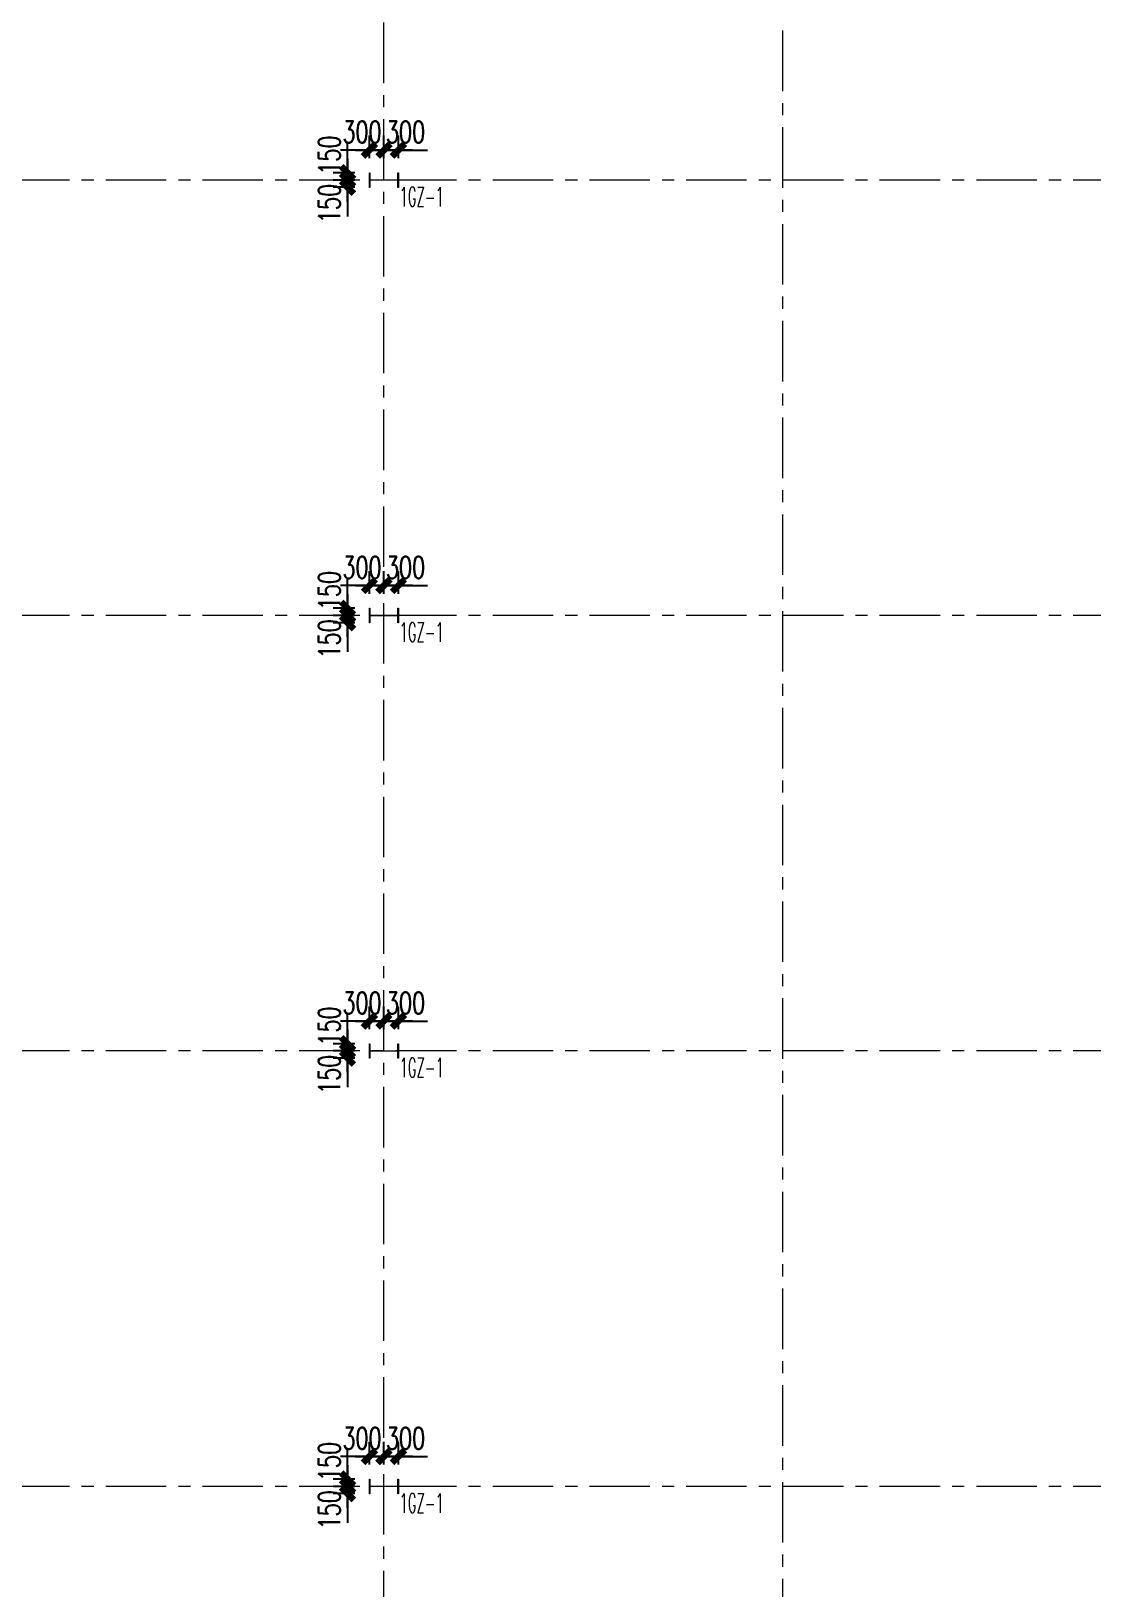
# Model space of a CAD drawing. Extents: x -1201378 to 2367219, y -619313 to 244905.
# Drawn here: x 143847 to 165780, y 180555 to 212730 of the extents above; entities that cross this region are included whole.
import ezdxf
from ezdxf.enums import TextEntityAlignment as Align

# ---------------------------------------------------------------- set-up
doc = ezdxf.new("R2010")
doc.units = 0
doc.header["$LTSCALE"] = 1000
doc.linetypes.add('CENTER', pattern=[2, 1.25, -0.25, 0.25, -0.25])
doc.layers.get('0').update_dxf_attribs({"linetype": 'CONTINUOUS'})
doc.layers.get('Defpoints').update_dxf_attribs({"linetype": 'CONTINUOUS'})
for name, color, linetype, lineweight in [('S-axis', 111, 'CONTINUOUS', 0), ('S-col', 2, 'CONTINUOUS', 0), ('S-dote', 5, 'CENTER', 0)]:
    doc.layers.add(name, color=color, linetype=linetype, lineweight=lineweight)
doc.layers.add('S-DIMZ', color=115, linetype='CONTINUOUS')
doc.layers.add('S-SGJ', color=21, linetype='CONTINUOUS')
doc.styles.add('SS1', font='tj-romans1.shx', dxfattribs={"width": 0.7, "bigfont": 'tj-hztxt1.shx'})
doc.dimstyles.new('S-150-ARCHI', dxfattribs={"dimscale": 150, "dimtxt": 3, "dimasz": 2, "dimexe": 2, "dimexo": 2, "dimgap": 1, "dimtad": 1, "dimdec": 0, "dimzin": 0, "dimdsep": 46, "dimtxsty": 'SS1', "dimblk1": 'TT', "dimblk2": 'TT', "dimsah": 1, "dimcen": 1, "dimclrd": 256, "dimclre": 256, "dimclrt": 256, "dimadec": 0, "dimazin": 0, "dimtfac": 1, "dimtdec": 0, "dimtix": 1, "dimtmove": 2, "dimatfit": 0, "dimldrblk": 'TT', "dimfxl": 2, "dimtolj": 1, "dimtzin": 0, "dimarcsym": 0})

# ---------------------------------------------------------------- blocks, each defined once
blk = doc.blocks.new('_FZH')
at = {"layer": 'S-col'}
blk.add_lwpolyline([(-0.375, -0.188), (-0.375, 0.187), (-0.36, 0.187), (-0.36, 0.005), (0.36, 0.005), (0.36, 0.187), (0.375, 0.187), (0.375, -0.188), (0.36, -0.188), (0.36, -0.005), (-0.36, -0.005), (-0.36, -0.188)], close=True, dxfattribs=at)
blk = doc.blocks.new('w4234324')
at = {"layer": 'S-col', "xscale": 800.0000000000005, "yscale": 800.0000000000005, "zscale": 800.0000000000005}
for p in [(-193954, 813820), (-193954, 804820), (-193954, 795820), (-193954, 786820)]:
    blk.add_blockref('_FZH', p, dxfattribs=at)
blk = doc.blocks.new('1#轴网')
at = {"layer": 'S-dote'}
for p, q in [((-148858.5, 19032.5), (-148858.5, 124689.3)), ((-140608.5, 18867), (-140608.5, 124689.3)), ((-99358.5, 97027), (-216950.7, 97027)), ((-99358.5, 88027), (-216950.7, 88027)), ((-99358.5, 79027), (-216950.7, 79027)), ((-99358.5, 70027), (-216950.7, 70027))]:
    blk.add_line(p, q, dxfattribs=at)
blk = doc.blocks.new('TT')
blk.add_line((-0.97, 0), (0.97, 0))
at = {"const_width": 0.45}
blk.add_lwpolyline([(-0.44, -0.44), (0.44, 0.44)], dxfattribs=at)
blk = doc.blocks.new('*D4911')
at = {"layer": 'Defpoints', "color": 0, "transparency": 16777216}
for p in [(150390, 182652), (150842, 182652), (150842, 182502)]:
    blk.add_point(p, dxfattribs=at)
at = {"layer": 'S-DIMZ', "lineweight": -2, "transparency": 16777216}
for p, q in [((150390, 182952), (150390, 183252)), ((150542, 182652), (150090, 182652)), ((150542, 182502), (150090, 182502)), ((150390, 182502), (150390, 182652)), ((150390, 182202), (150390, 181902))]:
    blk.add_line(p, q, dxfattribs=at)
at = {"layer": 'S-DIMZ', "lineweight": -2, "transparency": 16777216, "xscale": 300, "yscale": 300, "zscale": 300}
for p, rotation in [((150390, 182652), 270), ((150390, 182502), 90)]:
    blk.add_blockref('TT', p, dxfattribs=dict(at, rotation=rotation))
at = {"layer": 'S-DIMZ', "transparency": 16777216, "insert": (150015, 182168), "char_height": 450, "attachment_point": 5, "rotation": 90, "style": 'SS1'}
blk.add_mtext('\\A1;150', dxfattribs=at)
blk = doc.blocks.new('*D4912')
at = {"layer": 'Defpoints', "color": 0, "transparency": 16777216}
for p in [(150390, 182802), (150842, 182802), (150842, 182652)]:
    blk.add_point(p, dxfattribs=at)
at = {"layer": 'S-DIMZ', "lineweight": -2, "transparency": 16777216}
for p, q in [((150390, 183102), (150390, 183402)), ((150542, 182802), (150090, 182802)), ((150390, 182652), (150390, 182802)), ((150542, 182652), (150090, 182652)), ((150390, 182352), (150390, 182052))]:
    blk.add_line(p, q, dxfattribs=at)
at = {"layer": 'S-DIMZ', "lineweight": -2, "transparency": 16777216, "xscale": 300, "yscale": 300, "zscale": 300}
for p, rotation in [((150390, 182802), 270), ((150390, 182652), 90)]:
    blk.add_blockref('TT', p, dxfattribs=dict(at, rotation=rotation))
at = {"layer": 'S-DIMZ', "transparency": 16777216, "insert": (150015, 183167), "char_height": 450, "attachment_point": 5, "rotation": 90, "style": 'SS1'}
blk.add_mtext('\\A1;150', dxfattribs=at)
blk = doc.blocks.new('*D4913')
at = {"layer": 'Defpoints', "color": 0, "transparency": 16777216}
for p in [(151142, 183270), (150842, 182802), (151142, 182802)]:
    blk.add_point(p, dxfattribs=at)
at = {"layer": 'S-DIMZ', "lineweight": -2, "transparency": 16777216}
for p, q in [((150842, 183102), (150842, 183570)), ((151142, 183102), (151142, 183570)), ((150542, 183270), (150242, 183270)), ((150842, 183270), (151142, 183270)), ((151442, 183270), (151742, 183270))]:
    blk.add_line(p, q, dxfattribs=at)
at = {"layer": 'S-DIMZ', "lineweight": -2, "transparency": 16777216, "xscale": 300, "yscale": 300, "zscale": 300}
blk.add_blockref('TT', (150842, 183270), dxfattribs=at)
at = {"layer": 'S-DIMZ', "lineweight": -2, "transparency": 16777216, "xscale": 300, "yscale": 300, "zscale": 300, "rotation": 180}
blk.add_blockref('TT', (151142, 183270), dxfattribs=at)
at = {"layer": 'S-DIMZ', "transparency": 16777216, "insert": (150689, 183645), "char_height": 450, "attachment_point": 5, "style": 'SS1'}
blk.add_mtext('\\A1;300', dxfattribs=at)
blk = doc.blocks.new('*D4914')
at = {"layer": 'Defpoints', "color": 0, "transparency": 16777216}
for p in [(151442, 183270), (151142, 182802), (151442, 182802)]:
    blk.add_point(p, dxfattribs=at)
at = {"layer": 'S-DIMZ', "lineweight": -2, "transparency": 16777216}
for p, q in [((151142, 183102), (151142, 183570)), ((151442, 183102), (151442, 183570)), ((150842, 183270), (150542, 183270)), ((151142, 183270), (151442, 183270)), ((151742, 183270), (152042, 183270))]:
    blk.add_line(p, q, dxfattribs=at)
at = {"layer": 'S-DIMZ', "lineweight": -2, "transparency": 16777216, "xscale": 300, "yscale": 300, "zscale": 300}
blk.add_blockref('TT', (151142, 183270), dxfattribs=at)
at = {"layer": 'S-DIMZ', "lineweight": -2, "transparency": 16777216, "xscale": 300, "yscale": 300, "zscale": 300, "rotation": 180}
blk.add_blockref('TT', (151442, 183270), dxfattribs=at)
at = {"layer": 'S-DIMZ', "transparency": 16777216, "insert": (151589, 183645), "char_height": 450, "attachment_point": 5, "style": 'SS1'}
blk.add_mtext('\\A1;300', dxfattribs=at)
blk = doc.blocks.new('*D4895')
at = {"layer": 'Defpoints', "color": 0, "transparency": 16777216}
for p in [(150390, 191652), (150842, 191652), (150842, 191502)]:
    blk.add_point(p, dxfattribs=at)
at = {"layer": 'S-DIMZ', "lineweight": -2, "transparency": 16777216}
for p, q in [((150390, 191952), (150390, 192252)), ((150542, 191652), (150090, 191652)), ((150542, 191502), (150090, 191502)), ((150390, 191502), (150390, 191652)), ((150390, 191202), (150390, 190902))]:
    blk.add_line(p, q, dxfattribs=at)
at = {"layer": 'S-DIMZ', "lineweight": -2, "transparency": 16777216, "xscale": 300, "yscale": 300, "zscale": 300}
for p, rotation in [((150390, 191652), 270), ((150390, 191502), 90)]:
    blk.add_blockref('TT', p, dxfattribs=dict(at, rotation=rotation))
at = {"layer": 'S-DIMZ', "transparency": 16777216, "insert": (150015, 191168), "char_height": 450, "attachment_point": 5, "rotation": 90, "style": 'SS1'}
blk.add_mtext('\\A1;150', dxfattribs=at)
blk = doc.blocks.new('*D4896')
at = {"layer": 'Defpoints', "color": 0, "transparency": 16777216}
for p in [(150390, 191802), (150842, 191802), (150842, 191652)]:
    blk.add_point(p, dxfattribs=at)
at = {"layer": 'S-DIMZ', "lineweight": -2, "transparency": 16777216}
for p, q in [((150390, 192102), (150390, 192402)), ((150542, 191802), (150090, 191802)), ((150390, 191652), (150390, 191802)), ((150542, 191652), (150090, 191652)), ((150390, 191352), (150390, 191052))]:
    blk.add_line(p, q, dxfattribs=at)
at = {"layer": 'S-DIMZ', "lineweight": -2, "transparency": 16777216, "xscale": 300, "yscale": 300, "zscale": 300}
for p, rotation in [((150390, 191802), 270), ((150390, 191652), 90)]:
    blk.add_blockref('TT', p, dxfattribs=dict(at, rotation=rotation))
at = {"layer": 'S-DIMZ', "transparency": 16777216, "insert": (150015, 192167), "char_height": 450, "attachment_point": 5, "rotation": 90, "style": 'SS1'}
blk.add_mtext('\\A1;150', dxfattribs=at)
blk = doc.blocks.new('*D4897')
at = {"layer": 'Defpoints', "color": 0, "transparency": 16777216}
for p in [(151142, 192270), (150842, 191802), (151142, 191802)]:
    blk.add_point(p, dxfattribs=at)
at = {"layer": 'S-DIMZ', "lineweight": -2, "transparency": 16777216}
for p, q in [((150842, 192102), (150842, 192570)), ((151142, 192102), (151142, 192570)), ((150542, 192270), (150242, 192270)), ((150842, 192270), (151142, 192270)), ((151442, 192270), (151742, 192270))]:
    blk.add_line(p, q, dxfattribs=at)
at = {"layer": 'S-DIMZ', "lineweight": -2, "transparency": 16777216, "xscale": 300, "yscale": 300, "zscale": 300}
blk.add_blockref('TT', (150842, 192270), dxfattribs=at)
at = {"layer": 'S-DIMZ', "lineweight": -2, "transparency": 16777216, "xscale": 300, "yscale": 300, "zscale": 300, "rotation": 180}
blk.add_blockref('TT', (151142, 192270), dxfattribs=at)
at = {"layer": 'S-DIMZ', "transparency": 16777216, "insert": (150689, 192645), "char_height": 450, "attachment_point": 5, "style": 'SS1'}
blk.add_mtext('\\A1;300', dxfattribs=at)
blk = doc.blocks.new('*D4898')
at = {"layer": 'Defpoints', "color": 0, "transparency": 16777216}
for p in [(151442, 192270), (151142, 191802), (151442, 191802)]:
    blk.add_point(p, dxfattribs=at)
at = {"layer": 'S-DIMZ', "lineweight": -2, "transparency": 16777216}
for p, q in [((151142, 192102), (151142, 192570)), ((151442, 192102), (151442, 192570)), ((150842, 192270), (150542, 192270)), ((151142, 192270), (151442, 192270)), ((151742, 192270), (152042, 192270))]:
    blk.add_line(p, q, dxfattribs=at)
at = {"layer": 'S-DIMZ', "lineweight": -2, "transparency": 16777216, "xscale": 300, "yscale": 300, "zscale": 300}
blk.add_blockref('TT', (151142, 192270), dxfattribs=at)
at = {"layer": 'S-DIMZ', "lineweight": -2, "transparency": 16777216, "xscale": 300, "yscale": 300, "zscale": 300, "rotation": 180}
blk.add_blockref('TT', (151442, 192270), dxfattribs=at)
at = {"layer": 'S-DIMZ', "transparency": 16777216, "insert": (151589, 192645), "char_height": 450, "attachment_point": 5, "style": 'SS1'}
blk.add_mtext('\\A1;300', dxfattribs=at)
blk = doc.blocks.new('*D4915')
at = {"layer": 'Defpoints', "color": 0, "transparency": 16777216}
for p in [(150390, 200652), (150842, 200652), (150842, 200502)]:
    blk.add_point(p, dxfattribs=at)
at = {"layer": 'S-DIMZ', "lineweight": -2, "transparency": 16777216}
for p, q in [((150390, 200952), (150390, 201252)), ((150542, 200652), (150090, 200652)), ((150542, 200502), (150090, 200502)), ((150390, 200502), (150390, 200652)), ((150390, 200202), (150390, 199902))]:
    blk.add_line(p, q, dxfattribs=at)
at = {"layer": 'S-DIMZ', "lineweight": -2, "transparency": 16777216, "xscale": 300, "yscale": 300, "zscale": 300}
for p, rotation in [((150390, 200652), 270), ((150390, 200502), 90)]:
    blk.add_blockref('TT', p, dxfattribs=dict(at, rotation=rotation))
at = {"layer": 'S-DIMZ', "transparency": 16777216, "insert": (150015, 200168), "char_height": 450, "attachment_point": 5, "rotation": 90, "style": 'SS1'}
blk.add_mtext('\\A1;150', dxfattribs=at)
blk = doc.blocks.new('*D4916')
at = {"layer": 'Defpoints', "color": 0, "transparency": 16777216}
for p in [(150390, 200802), (150842, 200802), (150842, 200652)]:
    blk.add_point(p, dxfattribs=at)
at = {"layer": 'S-DIMZ', "lineweight": -2, "transparency": 16777216}
for p, q in [((150390, 201102), (150390, 201402)), ((150542, 200802), (150090, 200802)), ((150390, 200652), (150390, 200802)), ((150542, 200652), (150090, 200652)), ((150390, 200352), (150390, 200052))]:
    blk.add_line(p, q, dxfattribs=at)
at = {"layer": 'S-DIMZ', "lineweight": -2, "transparency": 16777216, "xscale": 300, "yscale": 300, "zscale": 300}
for p, rotation in [((150390, 200802), 270), ((150390, 200652), 90)]:
    blk.add_blockref('TT', p, dxfattribs=dict(at, rotation=rotation))
at = {"layer": 'S-DIMZ', "transparency": 16777216, "insert": (150015, 201167), "char_height": 450, "attachment_point": 5, "rotation": 90, "style": 'SS1'}
blk.add_mtext('\\A1;150', dxfattribs=at)
blk = doc.blocks.new('*D4917')
at = {"layer": 'Defpoints', "color": 0, "transparency": 16777216}
for p in [(151142, 201270), (150842, 200802), (151142, 200802)]:
    blk.add_point(p, dxfattribs=at)
at = {"layer": 'S-DIMZ', "lineweight": -2, "transparency": 16777216}
for p, q in [((150842, 201102), (150842, 201570)), ((151142, 201102), (151142, 201570)), ((150542, 201270), (150242, 201270)), ((150842, 201270), (151142, 201270)), ((151442, 201270), (151742, 201270))]:
    blk.add_line(p, q, dxfattribs=at)
at = {"layer": 'S-DIMZ', "lineweight": -2, "transparency": 16777216, "xscale": 300, "yscale": 300, "zscale": 300}
blk.add_blockref('TT', (150842, 201270), dxfattribs=at)
at = {"layer": 'S-DIMZ', "lineweight": -2, "transparency": 16777216, "xscale": 300, "yscale": 300, "zscale": 300, "rotation": 180}
blk.add_blockref('TT', (151142, 201270), dxfattribs=at)
at = {"layer": 'S-DIMZ', "transparency": 16777216, "insert": (150689, 201645), "char_height": 450, "attachment_point": 5, "style": 'SS1'}
blk.add_mtext('\\A1;300', dxfattribs=at)
blk = doc.blocks.new('*D4918')
at = {"layer": 'Defpoints', "color": 0, "transparency": 16777216}
for p in [(151442, 201270), (151142, 200802), (151442, 200802)]:
    blk.add_point(p, dxfattribs=at)
at = {"layer": 'S-DIMZ', "lineweight": -2, "transparency": 16777216}
for p, q in [((151142, 201102), (151142, 201570)), ((151442, 201102), (151442, 201570)), ((150842, 201270), (150542, 201270)), ((151142, 201270), (151442, 201270)), ((151742, 201270), (152042, 201270))]:
    blk.add_line(p, q, dxfattribs=at)
at = {"layer": 'S-DIMZ', "lineweight": -2, "transparency": 16777216, "xscale": 300, "yscale": 300, "zscale": 300}
blk.add_blockref('TT', (151142, 201270), dxfattribs=at)
at = {"layer": 'S-DIMZ', "lineweight": -2, "transparency": 16777216, "xscale": 300, "yscale": 300, "zscale": 300, "rotation": 180}
blk.add_blockref('TT', (151442, 201270), dxfattribs=at)
at = {"layer": 'S-DIMZ', "transparency": 16777216, "insert": (151589, 201645), "char_height": 450, "attachment_point": 5, "style": 'SS1'}
blk.add_mtext('\\A1;300', dxfattribs=at)
blk = doc.blocks.new('*D4919')
at = {"layer": 'Defpoints', "color": 0, "transparency": 16777216}
for p in [(150390, 209652), (150842, 209652), (150842, 209502)]:
    blk.add_point(p, dxfattribs=at)
at = {"layer": 'S-DIMZ', "lineweight": -2, "transparency": 16777216}
for p, q in [((150390, 209952), (150390, 210252)), ((150542, 209652), (150090, 209652)), ((150542, 209502), (150090, 209502)), ((150390, 209502), (150390, 209652)), ((150390, 209202), (150390, 208902))]:
    blk.add_line(p, q, dxfattribs=at)
at = {"layer": 'S-DIMZ', "lineweight": -2, "transparency": 16777216, "xscale": 300, "yscale": 300, "zscale": 300}
for p, rotation in [((150390, 209652), 270), ((150390, 209502), 90)]:
    blk.add_blockref('TT', p, dxfattribs=dict(at, rotation=rotation))
at = {"layer": 'S-DIMZ', "transparency": 16777216, "insert": (150015, 209168), "char_height": 450, "attachment_point": 5, "rotation": 90, "style": 'SS1'}
blk.add_mtext('\\A1;150', dxfattribs=at)
blk = doc.blocks.new('*D4920')
at = {"layer": 'Defpoints', "color": 0, "transparency": 16777216}
for p in [(150390, 209802), (150842, 209802), (150842, 209652)]:
    blk.add_point(p, dxfattribs=at)
at = {"layer": 'S-DIMZ', "lineweight": -2, "transparency": 16777216}
for p, q in [((150390, 210102), (150390, 210402)), ((150542, 209802), (150090, 209802)), ((150390, 209652), (150390, 209802)), ((150542, 209652), (150090, 209652)), ((150390, 209352), (150390, 209052))]:
    blk.add_line(p, q, dxfattribs=at)
at = {"layer": 'S-DIMZ', "lineweight": -2, "transparency": 16777216, "xscale": 300, "yscale": 300, "zscale": 300}
for p, rotation in [((150390, 209802), 270), ((150390, 209652), 90)]:
    blk.add_blockref('TT', p, dxfattribs=dict(at, rotation=rotation))
at = {"layer": 'S-DIMZ', "transparency": 16777216, "insert": (150015, 210167), "char_height": 450, "attachment_point": 5, "rotation": 90, "style": 'SS1'}
blk.add_mtext('\\A1;150', dxfattribs=at)
blk = doc.blocks.new('*D4921')
at = {"layer": 'Defpoints', "color": 0, "transparency": 16777216}
for p in [(151142, 210270), (150842, 209802), (151142, 209802)]:
    blk.add_point(p, dxfattribs=at)
at = {"layer": 'S-DIMZ', "lineweight": -2, "transparency": 16777216}
for p, q in [((150842, 210102), (150842, 210570)), ((151142, 210102), (151142, 210570)), ((150542, 210270), (150242, 210270)), ((150842, 210270), (151142, 210270)), ((151442, 210270), (151742, 210270))]:
    blk.add_line(p, q, dxfattribs=at)
at = {"layer": 'S-DIMZ', "lineweight": -2, "transparency": 16777216, "xscale": 300, "yscale": 300, "zscale": 300}
blk.add_blockref('TT', (150842, 210270), dxfattribs=at)
at = {"layer": 'S-DIMZ', "lineweight": -2, "transparency": 16777216, "xscale": 300, "yscale": 300, "zscale": 300, "rotation": 180}
blk.add_blockref('TT', (151142, 210270), dxfattribs=at)
at = {"layer": 'S-DIMZ', "transparency": 16777216, "insert": (150689, 210645), "char_height": 450, "attachment_point": 5, "style": 'SS1'}
blk.add_mtext('\\A1;300', dxfattribs=at)
blk = doc.blocks.new('*D4922')
at = {"layer": 'Defpoints', "color": 0, "transparency": 16777216}
for p in [(151442, 210270), (151142, 209802), (151442, 209802)]:
    blk.add_point(p, dxfattribs=at)
at = {"layer": 'S-DIMZ', "lineweight": -2, "transparency": 16777216}
for p, q in [((151142, 210102), (151142, 210570)), ((151442, 210102), (151442, 210570)), ((150842, 210270), (150542, 210270)), ((151142, 210270), (151442, 210270)), ((151742, 210270), (152042, 210270))]:
    blk.add_line(p, q, dxfattribs=at)
at = {"layer": 'S-DIMZ', "lineweight": -2, "transparency": 16777216, "xscale": 300, "yscale": 300, "zscale": 300}
blk.add_blockref('TT', (151142, 210270), dxfattribs=at)
at = {"layer": 'S-DIMZ', "lineweight": -2, "transparency": 16777216, "xscale": 300, "yscale": 300, "zscale": 300, "rotation": 180}
blk.add_blockref('TT', (151442, 210270), dxfattribs=at)
at = {"layer": 'S-DIMZ', "transparency": 16777216, "insert": (151589, 210645), "char_height": 450, "attachment_point": 5, "style": 'SS1'}
blk.add_mtext('\\A1;300', dxfattribs=at)

msp = doc.modelspace()

# ---------------------------------------------------------------- block references
at = {"layer": 'S-axis'}
msp.add_blockref('1#轴网', (300000, 112624.8), dxfattribs=at)
at = {"layer": 'S-col'}
msp.add_blockref('w4234324', (345095.7, -604168.2), dxfattribs=at)

# ---------------------------------------------------------------- texts
at = {"layer": 'S-SGJ', "style": 'SS1', "width": 0.5}
for p in [(151465.5, 209308.2), (151465.5, 200308.2), (151465.5, 191308.2), (151465.5, 182308.2)]:
    msp.add_text('1GZ-1', height=400, dxfattribs=at).set_placement(p, align=Align.MIDDLE_LEFT)

# ---------------------------------------------------------------- dimensions: what is measured, and where the dimension line sits
at = {"layer": 'S-DIMZ'}
for base, p1, p2, picture, middle in [((151141.5, 210270), (150841.5, 209801.8), (151141.5, 209801.8), '*D4921', (150688.6, 210645)), ((151441.5, 210270), (151141.5, 209801.8), (151441.5, 209801.8), '*D4922', (151589.3, 210645)), ((151141.5, 201270), (150841.5, 200801.8), (151141.5, 200801.8), '*D4917', (150688.6, 201645)), ((151441.5, 201270), (151141.5, 200801.8), (151441.5, 200801.8), '*D4918', (151589.3, 201645)), ((151141.5, 192270), (150841.5, 191801.8), (151141.5, 191801.8), '*D4897', (150688.6, 192645)), ((151441.5, 192270), (151141.5, 191801.8), (151441.5, 191801.8), '*D4898', (151589.3, 192645)), ((151141.5, 183270), (150841.5, 182801.8), (151141.5, 182801.8), '*D4913', (150688.6, 183645)), ((151441.5, 183270), (151141.5, 182801.8), (151441.5, 182801.8), '*D4914', (151589.3, 183645))]:
    dim = msp.add_linear_dim(base=base, p1=p1, p2=p2, dimstyle='S-150-ARCHI', dxfattribs=at)
    dim.commit()
    dim.dimension.update_dxf_attribs({"geometry": picture, "text_midpoint": middle, "dimtype": 160})
for base, p1, p2, picture, middle in [((150390.1, 209801.8), (150841.5, 209651.8), (150841.5, 209801.8), '*D4920', (150015.1, 210166.7)), ((150390.1, 209651.8), (150841.5, 209501.8), (150841.5, 209651.8), '*D4919', (150015.1, 209168)), ((150390.1, 200801.8), (150841.5, 200651.8), (150841.5, 200801.8), '*D4916', (150015.1, 201166.7)), ((150390.1, 200651.8), (150841.5, 200501.8), (150841.5, 200651.8), '*D4915', (150015.1, 200168)), ((150390.1, 191801.8), (150841.5, 191651.8), (150841.5, 191801.8), '*D4896', (150015.1, 192166.7)), ((150390.1, 191651.8), (150841.5, 191501.8), (150841.5, 191651.8), '*D4895', (150015.1, 191168)), ((150390.1, 182801.8), (150841.5, 182651.8), (150841.5, 182801.8), '*D4912', (150015.1, 183166.7)), ((150390.1, 182651.8), (150841.5, 182501.8), (150841.5, 182651.8), '*D4911', (150015.1, 182168))]:
    dim = msp.add_linear_dim(base=base, p1=p1, p2=p2, angle=90, dimstyle='S-150-ARCHI', dxfattribs=at)
    dim.commit()
    dim.dimension.update_dxf_attribs({"geometry": picture, "text_midpoint": middle, "dimtype": 160})

doc.saveas('drawing.dxf')
